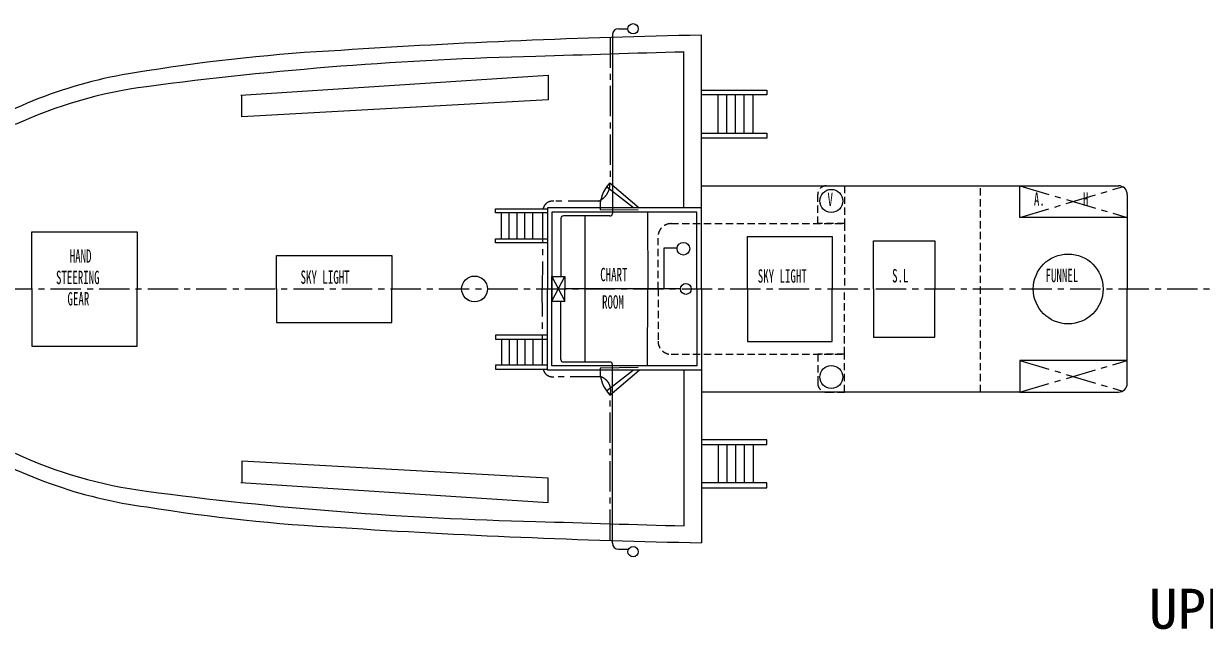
# Model space of a CAD drawing. Units: millimetres, scale not verified. Extents: x -20710 to 20710, y -14707 to 14707.
# Drawn here: x -11382 to -1653, y -4078 to 915 of the extents above; entities that cross this region are included whole.
import ezdxf
from ezdxf.enums import TextEntityAlignment as Align

# ---------------------------------------------------------------- set-up
doc = ezdxf.new("R2010")
doc.units = ezdxf.units.MM
doc.header["$LTSCALE"] = 50
doc.linetypes.add('CHAIN1', pattern=[8, 5, -1, 1, -1])
doc.linetypes.add('DASHED1', pattern=[1.8, 1.2, -0.6])
doc.layers.add('0-0_0', color=3, linetype='Continuous', lineweight=18)
doc.layers.add('0-1_芯', color=4, linetype='CHAIN1', lineweight=18)
doc.styles.add('ＭＳ ゴシック', font='')
doc.styles.get('ＭＳ ゴシック').set_extended_font_data('MS Gothic')

msp = doc.modelspace()

# ---------------------------------------------------------------- linework, layer by layer
at = {"layer": '0-0_0'}
for p, q in [((-6530.25, 822.26), (-6530.25, -650.09)), ((-6480.25, 872.26), (-6402.65, 872.26)), ((-5797.6, -1272.46), (-5797.6, 819.65)), ((-5941.6, -603.37), (-5941.6, 679.94)), ((-5659.4, 10.23), (-5659.4, 326.31)), ((-5587.4, 10.23), (-5587.4, 326.31)), ((-5515.4, 10.23), (-5515.4, 326.31)), ((-5443.4, 10.23), (-5443.4, 326.31)), ((-5371.4, 10.23), (-5371.4, 326.31)), ((-6357.21, -603.37), (-6577.9, -429.8)), ((-6550.71, -397.48), (-6310.33, -603.37)), ((-5797.6, -421.99), (-2396.23, -421.99)), ((-2288.23, -493.99), (-2288.23, -682.78)), ((-2288.23, -529.99), (-2288.23, -1272.46)), ((-7493.38, -644.9), (-7493.38, -612.45)), ((-7493.38, -612.45), (-7065.94, -612.45)), ((-7065.94, -644.9), (-7493.38, -644.9)), ((-7445.19, -858.94), (-7445.19, -644.9)), ((-7380.39, -858.94), (-7380.39, -644.9)), ((-7315.59, -858.94), (-7315.59, -644.9)), ((-7250.79, -858.94), (-7250.79, -644.9)), ((-7185.99, -858.94), (-7185.99, -644.9)), ((-6550.26, -670.09), (-6934.42, -669.97)), ((-6753.91, -1874.9), (-6753.91, -670.03)), ((-6318.98, -624.09), (-6632.04, -619.85)), ((-6242.36, -639.37), (-6239.57, -1272.46)), ((-6954.42, -689.97), (-6954.42, -1170.64)), ((-7494.4, -891.39), (-7494.4, -858.94)), ((-7494.4, -858.94), (-7065.94, -858.94)), ((-7065.94, -891.39), (-7494.4, -891.39)), ((-5996.97, -936.74), (-6105.9, -936.74)), ((-6105.9, -936.74), (-6105.9, -1272.46)), ((-5969.5, -1272.46), (-6921.35, -1272.46)), ((-6242.36, -1905.56), (-6239.57, -1272.46)), ((-2288.23, -2014.94), (-2288.23, -1272.46)), ((-6954.42, -1854.95), (-6954.42, -1374.29)), ((-7494.4, -1653.54), (-7494.4, -1685.98)), ((-7065.94, -1653.54), (-7494.4, -1653.54)), ((-7494.4, -1685.98), (-7065.94, -1685.98)), ((-7445.19, -1685.98), (-7445.19, -1900.03)), ((-7380.39, -1685.98), (-7380.39, -1900.03)), ((-7315.59, -1685.98), (-7315.59, -1900.03)), ((-7250.79, -1685.98), (-7250.79, -1900.03)), ((-7185.99, -1685.98), (-7185.99, -1900.03)), ((-7493.38, -1900.03), (-7493.38, -1932.47)), ((-7065.94, -1900.03), (-7493.38, -1900.03)), ((-7493.38, -1932.47), (-7065.94, -1932.47)), ((-6550.26, -1874.84), (-6934.42, -1874.95)), ((-6318.98, -1920.83), (-6632.04, -1925.07)), ((-6357.21, -1941.56), (-6577.9, -2115.13)), ((-6550.71, -2147.44), (-6310.33, -1941.56)), ((-6530.25, -3367.19), (-6530.25, -1894.84)), ((-5941.6, -1941.56), (-5941.6, -3224.87)), ((-5797.6, -1941.56), (-5797.6, -3364.58)), ((-2288.23, -2050.94), (-2288.23, -1862.14)), ((-3173.68, -2122.94), (-5797.6, -2122.94)), ((-5659.4, -2555.16), (-5659.4, -2871.23)), ((-5587.4, -2555.16), (-5587.4, -2871.23)), ((-5515.4, -2555.16), (-5515.4, -2871.23)), ((-5443.4, -2555.16), (-5443.4, -2871.23)), ((-5371.4, -2555.16), (-5371.4, -2871.23)), ((-6480.25, -3417.19), (-6397.2, -3417.19))]:
    msp.add_line(p, q, dxfattribs=at)
at = {"layer": '0-0_0', "color": 1, "linetype": 'DASHED1'}
for p, q in [((-3496.41, -2122.94), (-3496.41, -421.99)), ((-6154.39, -1272.46), (-6154.39, -842.13)), ((-6154.39, -1272.46), (-6154.39, -1702.79))]:
    msp.add_line(p, q, dxfattribs=at)
at = {"layer": '0-0_0'}
for points in [[(-9593.33, 323.82), (-7059.29, 488.81), (-7059.29, 286.45), (-9584.07, 147.08), (-9584.07, 324.42)], [(-2288.23, -682.78), (-3173.68, -682.78), (-3173.68, -421.99), (-2360.23, -421.99)], [(-5797.6, -1272.46), (-5797.6, -603.37), (-7065.94, -603.37), (-7065.94, -1272.46)], [(-5833.6, -1272.46), (-5833.6, -639.37), (-7029.94, -639.37), (-7029.94, -1272.46)], [(-11313.2, -1272.46), (-11313.2, -801.7), (-10447.67, -801.7), (-10447.67, -1272.46)], [(-5415.96, -1272.46), (-5415.96, -839.77), (-4719.76, -839.77), (-4719.76, -1272.46)], [(-4380.2, -1272.46), (-4380.2, -875.34), (-3872.67, -875.34), (-3872.67, -1272.46)], [(-9298.6, -1272.46), (-9298.6, -995.69), (-8349.14, -995.69), (-8349.14, -1272.46)], [(-7029.94, -1272.46), (-7029.94, -1170.64), (-6921.35, -1170.64), (-6921.35, -1272.46)], [(-11313.2, -1272.46), (-11313.2, -1743.22), (-10447.67, -1743.22), (-10447.67, -1272.46)], [(-9298.6, -1272.46), (-9298.6, -1549.24), (-8349.14, -1549.24), (-8349.14, -1272.46)], [(-5797.6, -1272.46), (-5797.6, -1941.56), (-7065.94, -1941.56), (-7065.94, -1272.46)], [(-5833.6, -1272.46), (-5833.6, -1905.56), (-7029.94, -1905.56), (-7029.94, -1272.46)], [(-7029.94, -1272.46), (-7029.94, -1374.29), (-6921.35, -1374.29), (-6921.35, -1272.46)], [(-5415.96, -1272.46), (-5415.96, -1705.16), (-4719.76, -1705.16), (-4719.76, -1272.46)], [(-4380.2, -1272.46), (-4380.2, -1669.58), (-3872.67, -1669.58), (-3872.67, -1272.46)], [(-2288.23, -1862.14), (-3173.68, -1862.14), (-3173.68, -2122.94), (-2360.23, -2122.94)], [(-9593.33, -2868.74), (-7059.29, -3033.74), (-7059.29, -2831.38), (-9584.07, -2692.01), (-9584.07, -2869.34)]]:
    msp.add_lwpolyline(points, dxfattribs=at)
for points in [[(-5797.6, 365.66), (-5258.49, 365.66), (-5258.49, 326.31), (-5797.6, 326.31)], [(-5797.6, 10.23), (-5258.49, 10.23), (-5258.49, -29.12), (-5797.6, -29.12)], [(-5797.6, -2555.16), (-5258.49, -2555.16), (-5258.49, -2515.8), (-5797.6, -2515.8)], [(-5797.6, -2910.59), (-5258.49, -2910.59), (-5258.49, -2871.23), (-5797.6, -2871.23)]]:
    msp.add_lwpolyline(points, close=True, dxfattribs=at)
at = {"layer": '0-0_0', "color": 1, "linetype": 'DASHED1'}
for points in [[(-4766.29, -421.99), (-4618.05, -421.99), (-4618.05, -734.13)], [(-4618.05, -734.13), (-4838.29, -734.13), (-4838.29, -493.99)], [(-6046.39, -734.13), (-4618.05, -734.13), (-4618.05, -1272.46)], [(-6046.39, -1810.79), (-4618.05, -1810.79), (-4618.05, -1272.46)], [(-4618.05, -1810.79), (-4838.29, -1810.79), (-4838.29, -2050.94)], [(-4766.29, -2122.94), (-4618.05, -2122.94), (-4618.05, -1810.79)]]:
    msp.add_lwpolyline(points, dxfattribs=at)
at = {"layer": '0-0_0'}
for centre, radius in [((-6360.35, 872.26), 42.3), ((-4726.92, -546.91), 94.79), ((-5944.87, -940.52), 52.23), ((-2774.54, -1272.46), 288), ((-7666.07, -1272.44), 106.43), ((-7666.07, -1272.49), 106.43), ((-5924.98, -1272.46), 44.52), ((-4726.92, -1998.02), 94.79), ((-6360.35, -3437.97), 42.3)]:
    msp.add_circle(centre, radius, dxfattribs=at)
for centre, radius, start, end in [((-4457.57, -66175.05), 67008.11, 91.14588, 93.68849), ((-6480.25, 822.26), 50, 90, 180), ((-7957.66, -14528.91), 15244.74, 93.04824, 99.0917), ((-6490.03, -28807.89), 29458.73, 91.30579, 97.56908), ((-2181.37, -144350.97), 145079.66, 91.48474, 91.96711), ((-9860, -3313.18), 3870.76, 97.5196, 121.80524), ((-9886.39, -3303.66), 3729.35, 97.45677, 114.80151), ((-6343.65, -599.28), 289.13, 135.73821, 184.08141), ((-2360.23, -493.99), 72, 360, 90), ((-6934.42, -689.97), 20, 89.98288, 180), ((-6550.25, -650.09), 20, 269.98288, 0), ((-6934.42, -1854.95), 20, 180, 270.01712), ((-6343.65, -1945.65), 289.13, 175.91859, 224.26179), ((-6550.25, -1894.84), 20, 0, 90.01712), ((-2360.23, -2050.94), 72, 270, 360), ((-9860, 768.25), 3870.76, 238.19476, 262.4804), ((-9886.39, 758.73), 3729.35, 245.19849, 262.54323), ((-6490.03, 26262.97), 29458.73, 262.43092, 268.69421), ((-7957.66, 11983.99), 15244.74, 260.9083, 266.95176), ((-2181.37, 141806.05), 145079.66, 268.03289, 268.51526), ((-4457.57, 63630.13), 67008.11, 266.31151, 268.85412), ((-6480.25, -3367.19), 50, 180, 270)]:
    msp.add_arc(centre, radius, start, end, dxfattribs=at)
at = {"layer": '0-0_0', "color": 1, "linetype": 'DASHED1'}
for centre, radius, start, end in [((-4766.29, -493.99), 72, 90, 180), ((-6046.39, -842.13), 108, 90, 180), ((-6046.39, -1702.79), 108, 180, 270), ((-4766.29, -2050.94), 72, 180, 270)]:
    msp.add_arc(centre, radius, start, end, dxfattribs=at)
at = {"layer": '0-1_芯'}
for p, q in [((-6549.69, 800.39), (-6549.69, -398.35)), ((-3173.68, -421.99), (-2288.23, -682.78)), ((-3173.68, -682.78), (-2327.1, -430.06)), ((-6646.31, -549.47), (-7013.23, -549.47)), ((-7105.65, -644.9), (-7108.24, -1272.46)), ((-7029.94, -1374.29), (-6921.35, -1170.64)), ((-7029.94, -1170.64), (-6921.35, -1374.29)), ((-14359.38, -1272.46), (13535.74, -1272.46)), ((-7105.65, -1900.03), (-7108.24, -1272.46)), ((-3173.68, -2122.94), (-2288.23, -1862.14)), ((-3173.68, -1862.14), (-2327.1, -2114.86)), ((-6628.46, -1995.45), (-7013.23, -1995.45)), ((-6549.69, -3341.22), (-6549.69, -2146.57))]:
    msp.add_line(p, q, dxfattribs=at)
for centre, radius, start, end in [((-6704.65, -406.72), 154.22, 292.2266, 3.43352), ((-7024.39, -626.56), 77.89, 81.76163, 171.28353), ((-7024.39, -1918.36), 77.89, 188.71647, 278.23837), ((-6664.6, -2110.38), 120.47, 342.51437, 72.54032)]:
    msp.add_arc(centre, radius, start, end, dxfattribs=at)

# ---------------------------------------------------------------- texts
at = {"layer": '0-0_0', "color": 2, "style": 'ＭＳ ゴシック'}
for s, height, width, p in [('V', 110, 0.6, (-4758.17, -621.91)), ('A.       H', 110, 0.6, (-3057.29, -619.42)), ('HAND', 110, 0.6, (-11001.92, -1089.23)), ('STEERING', 110, 0.6, (-11115.33, -1265.41)), ('SKY LIGHT', 110, 0.6, (-9099.72, -1263.03)), ('CHART', 110, 0.6, (-6630.87, -1241.58)), ('SKY LIGHT', 110, 0.6, (-5332.92, -1253.49)), ('S.L', 110, 0.6, (-4225.67, -1251.22)), ('FUNNEL', 110, 0.6, (-2961.38, -1248.95)), ('GEAR', 110, 0.6, (-11020.47, -1441.6)), ('ROOM', 110, 0.6, (-6615.76, -1467.54)), ('UPPER  DECK  PLAN', 329.9, 1.05, (-2109.75, -4171.9))]:
    msp.add_text(s, height=height, dxfattribs=dict(at, width=width)).set_placement(p, align=Align.BOTTOM_LEFT)

doc.saveas('drawing.dxf')
